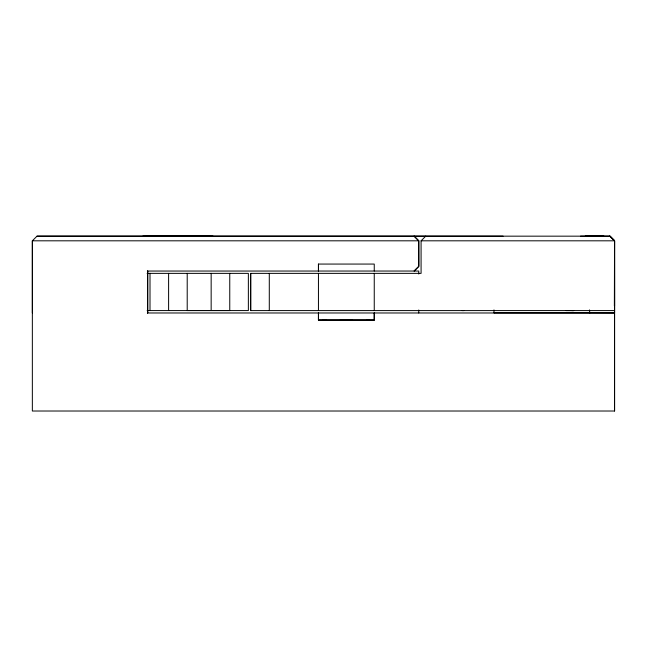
<?xml version="1.0" encoding="UTF-8"?>
<svg xmlns="http://www.w3.org/2000/svg" width="647" height="647" viewBox="0 0 647 647"><rect width="100%" height="100%" fill="white"/><g stroke="black" fill="none" stroke-linecap="round" stroke-linejoin="round"><path stroke-width="0.97" d="M32.35 312.978L32.35 240.813L37 236.163L609.919 236.163L580.545 236.155M614.569 310.584L250.688 310.584L250.688 273.366L421.084 273.366L421.084 240.813L425.734 236.163M318.445 310.584L318.445 273.366M318.445 264.065L318.445 271.044L318.445 264.065L374.249 264.065L374.249 271.044M374.249 310.584L374.249 273.366M418.763 312.978L418.763 309.986M418.763 274.037L418.763 271.044L147.37 271.044M493.993 312.897L493.976 309.905M418.763 240.813L414.112 236.163L418.763 240.813L418.763 266.394L414.112 271.044L418.803 266.402L418.763 240.813L32.35 240.813L32.35 411.015L614.569 411.015L614.569 240.813L609.919 236.163L614.545 240.813L614.569 312.897M318.437 320.095L318.445 312.978L318.437 320.095L374.241 320.095L374.249 312.978L374.241 320.095M614.367 305.918L614.553 240.813L609.919 236.163L614.553 240.813L614.569 305.918M142.801 236.163L163.06 235.985M229.758 273.366L229.758 310.568L187.209 310.56L187.209 273.358M585.195 236.26L603.902 236.204M323.888 319.95L323.096 319.958L326.209 319.958M368.806 319.958L369.599 319.958L366.485 319.95M352.364 319.95L340.33 319.95M146.796 235.985L209.021 235.985M37 236.163L503.083 236.163M585.195 236.195L603.797 236.171M421.084 240.813L614.569 240.813L614.569 411.015M147.128 273.366L248.359 273.366L248.359 310.568L147.128 310.568M571.746 310.584L573.646 310.584L566.174 310.584M462.039 310.576L463.939 310.576M494.284 312.897L589.296 312.897M589.457 309.905L589.797 312.897M147.37 312.978L614.569 312.978L589.457 312.897M318.445 319.958L374.249 319.958M192.749 235.985L213.017 236.163M269.289 273.366L269.289 310.584M250.688 273.366L250.688 310.584M211.157 273.358L211.157 310.39M168.608 273.358L168.608 310.56M150.007 273.358L150.007 310.568M147.678 271.044L147.678 312.978L147.678 271.044"/></g></svg>
